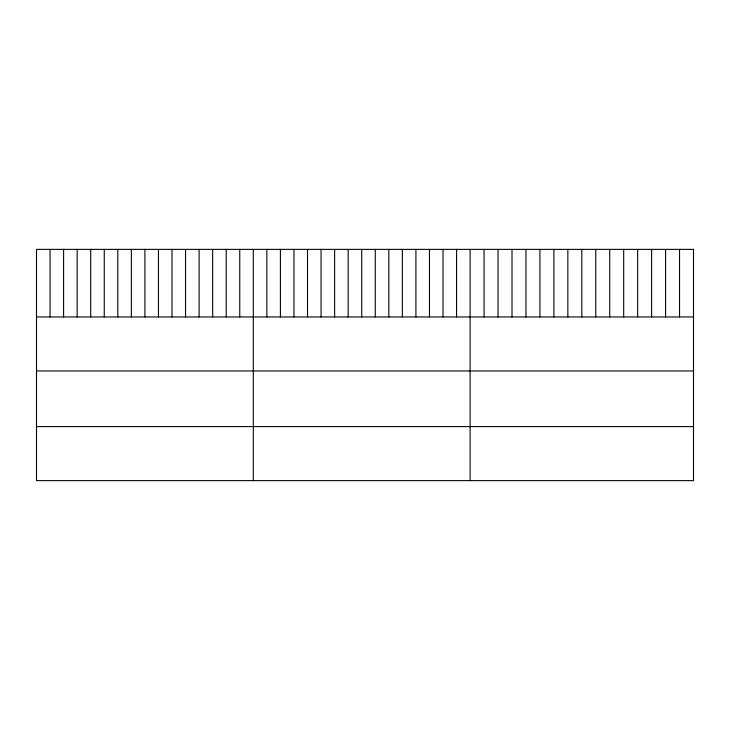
<?xml version="1.0" encoding="UTF-8"?>
<svg xmlns="http://www.w3.org/2000/svg" width="730" height="730" viewBox="0 0 730 730"><rect width="100%" height="100%" fill="white"/><g stroke="black" fill="none" stroke-linecap="round" stroke-linejoin="round"><path stroke-width="1.09" d="M36.5 316.957L693.5 316.957M36.5 370.968L693.5 370.968M36.5 426.612L693.5 426.612M679.539 249.377L679.539 316.957M665.577 249.377L665.577 316.957M651.616 249.377L651.616 316.957M637.655 249.377L637.655 316.957M623.694 249.377L623.694 316.957M609.733 249.377L609.733 316.957M595.771 249.377L595.771 316.957M581.81 249.377L581.81 316.957M567.849 249.377L567.849 316.957M553.887 249.377L553.887 316.957M539.926 249.377L539.926 316.957M525.965 249.377L525.965 316.957M512.004 249.377L512.004 316.957M498.042 249.377L498.042 316.957M484.081 249.377L484.081 316.957M470.12 249.377L470.12 480.623M456.569 249.377L456.569 316.957M443.019 249.377L443.019 316.957M429.468 249.377L429.468 316.957M415.918 249.377L415.918 316.957M402.367 249.377L402.367 316.957M388.816 249.377L388.816 316.957M375.266 249.377L375.266 316.957M361.715 249.377L361.715 316.957M348.164 249.377L348.164 316.957M334.614 249.377L334.614 316.957M321.063 249.377L321.063 316.957M307.512 249.377L307.512 316.957M293.962 249.377L293.962 316.957M280.411 249.377L280.411 316.957M266.861 249.377L266.861 316.957M253.31 249.377L253.31 480.623M239.759 249.377L239.759 316.957M226.209 249.377L226.209 316.957M212.658 249.377L212.658 316.957M199.107 249.377L199.107 316.957M185.557 249.377L185.557 316.957M172.006 249.377L172.006 316.957M158.456 249.377L158.456 316.957M144.905 249.377L144.905 316.957M131.354 249.377L131.354 316.957M117.804 249.377L117.804 316.957M104.253 249.377L104.253 316.957M90.703 249.377L90.703 316.957M77.152 249.377L77.152 316.957M63.601 249.377L63.601 316.957M50.051 249.377L50.051 316.957M693.5 249.377L36.5 249.377L36.5 480.623L693.5 480.623L693.5 249.377"/></g></svg>
